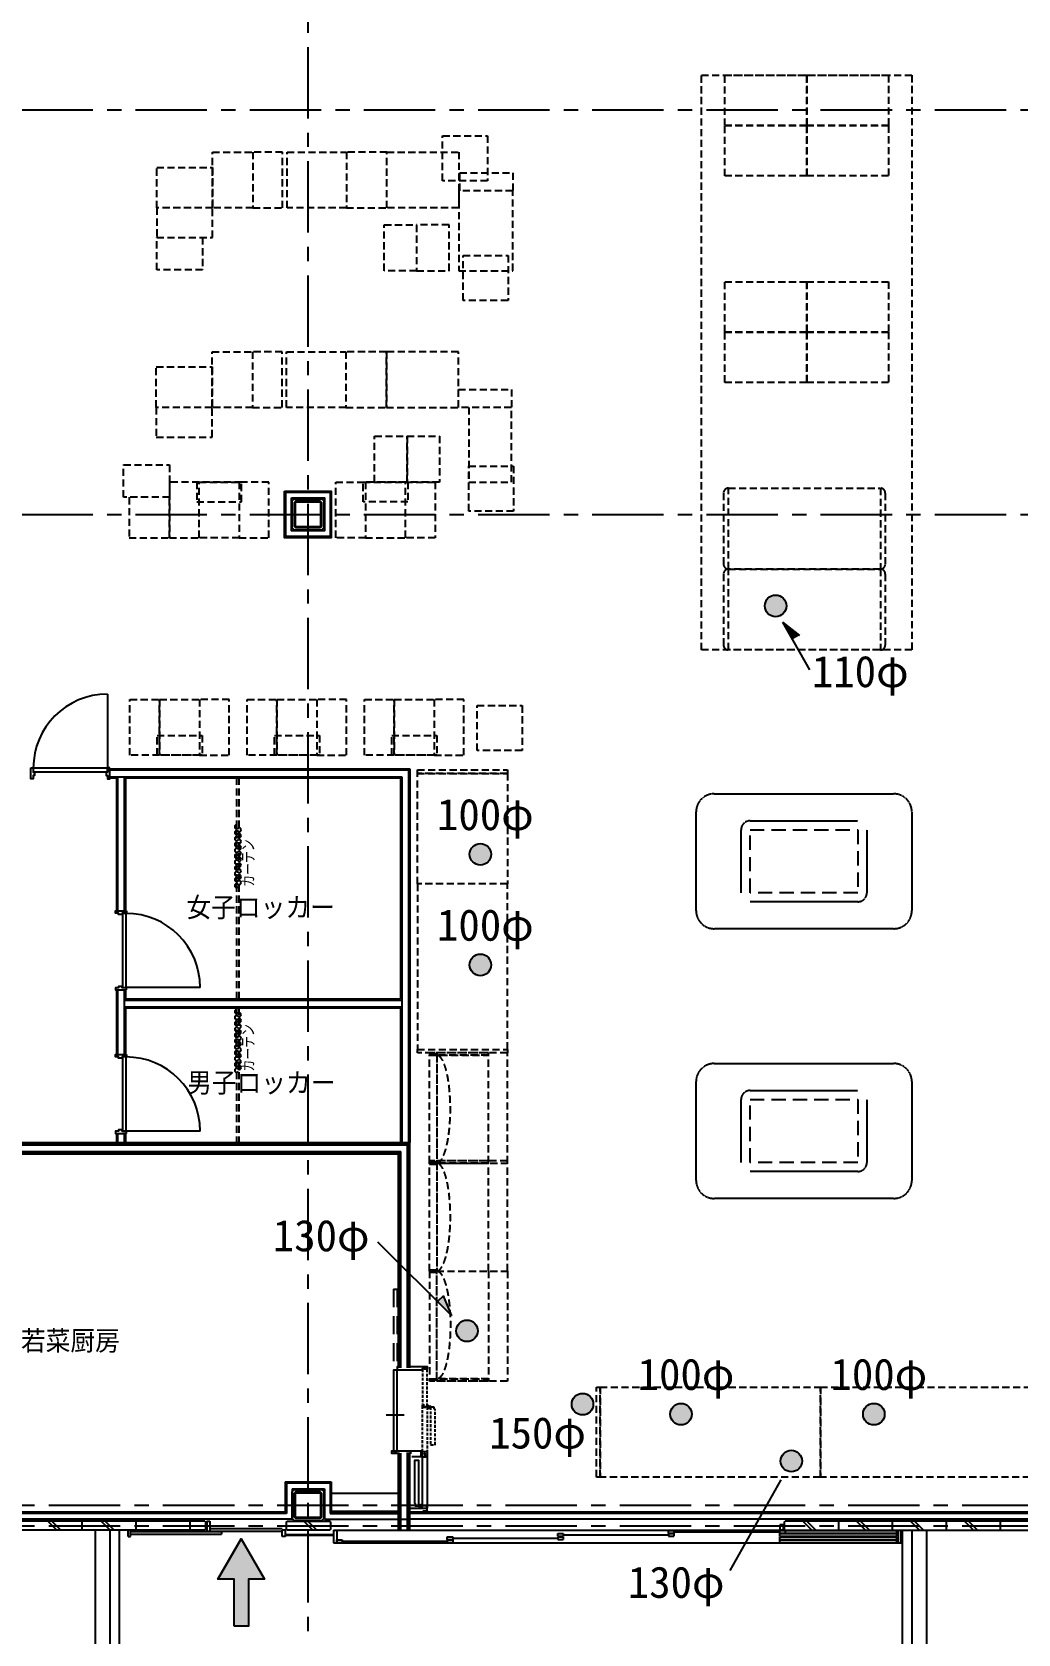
# Model space of a CAD drawing. Extents: x -119186 to 81257, y 1814 to 147180.
# Drawn here: x 42180 to 53148, y 23286 to 41106 of the extents above; entities that cross this region are included whole.
import ezdxf
from ezdxf.enums import TextEntityAlignment as Align

# ---------------------------------------------------------------- set-up
doc = ezdxf.new("R2010")
doc.units = 0
doc.header["$LTSCALE"] = 12.7
doc.header["$MEASUREMENT"] = 0
for name, pattern in [('CENTER', [2, 1.25, -0.25, 0.25, -0.25]), ('DASHED', [0.75, 0.5, -0.25]), ('HIDDEN', [4.724409, 3.149606, -1.574803]), ('HIDDEN2', [0.1875, 0.125, -0.0625])]:
    doc.linetypes.add(name, pattern=pattern)
doc.layers.get('0').update_dxf_attribs({"linetype": 'CONTINUOUS'})
for name, color, linetype in [('80_SHELL_TEXT', 7, 'CONTINUOUS'), ('A_建築（下図）', 8, 'CONTINUOUS'), ('A_建築（什器）', 8, 'CONTINUOUS'), ('A_建築（建具）', 2, 'CONTINUOUS'), ('A_建築（新設・仕上げ）', 2, 'CONTINUOUS'), ('A_建築（軽鉄下地）', 8, 'CONTINUOUS'), ('A_通り芯', 8, 'CENTER')]:
    doc.layers.add(name, color=color, linetype=linetype)
for name, color, linetype, true_color in [('A_冷媒用スリーブ', 1, 'CONTINUOUS', 0xff0000), ('A_排水用スリーブ', 5, 'CONTINUOUS', 0x0000ff), ('A_電気用スリーブ', 6, 'CONTINUOUS', 0xff00ff)]:
    doc.layers.add(name, color=color, linetype=linetype, true_color=true_color)
doc.styles.get("Standard").update_dxf_attribs({"font": 'txt', "bigfont": 'BIGFONT.SHX'})
doc.styles.add('ゴシック', font='MS Gothic.ttf', dxfattribs={"height": 4})

msp = doc.modelspace()

# ---------------------------------------------------------------- hatches: boundary and pattern name
at = {"layer": 'A_冷媒用スリーブ'}
h = msp.add_hatch(color=256, dxfattribs=at)
h.dxf.hatch_style = 1
h.paths.add_polyline_path([(46757.2, 27048.4), (46770.6, 27016.3), (46715, 26960.8), (46692.3, 26983.6)])
h.paths.add_polyline_path([(46770.6, 27016.3), (46850, 26825.5), (46715, 26960.8)])
h = msp.add_hatch(color=256, dxfattribs=at)
h.dxf.hatch_style = 1
h.paths.add_polyline_path([(47138.8, 26658, 1), (46898.8, 26658, 1)])
h = msp.add_hatch(color=256, dxfattribs=at)
h.dxf.hatch_style = 1
h.paths.add_polyline_path([(50746.3, 25209.7, 1), (50506.3, 25209.7, 1)])
at = {"layer": 'A_排水用スリーブ'}
h = msp.add_hatch(color=256, dxfattribs=at)
h.dxf.hatch_style = 1
h.paths.add_polyline_path([(47287.6, 31958.8, 1), (47047.6, 31958.8, 1)])
h = msp.add_hatch(color=256, dxfattribs=at)
h.dxf.hatch_style = 1
h.paths.add_polyline_path([(47287.6, 30728.8, 1), (47047.6, 30728.8, 1)])
h = msp.add_hatch(color=256, dxfattribs=at)
h.dxf.hatch_style = 1
h.paths.add_polyline_path([(48424.1, 25842.4, 1), (48184.1, 25842.4, 1)])
h = msp.add_hatch(color=256, dxfattribs=at)
h.dxf.hatch_style = 1
h.paths.add_polyline_path([(49519.6, 25731.3, 1), (49279.6, 25731.3, 1)])
h = msp.add_hatch(color=256, dxfattribs=at)
h.dxf.hatch_style = 1
h.paths.add_polyline_path([(51664.6, 25731.3, 1), (51424.6, 25731.3, 1)])
h = msp.add_hatch(color=256, dxfattribs=at)
h.dxf.hatch_style = 1
h.paths.add_polyline_path([(44508.1, 24346.2), (44248.4, 23896.4), (44429.5, 23896.4), (44429.5, 23371.8), (44586.8, 23371.8), (44586.8, 23896.4), (44767.8, 23896.4)])
at = {"layer": 'A_電気用スリーブ'}
h = msp.add_hatch(color=256, dxfattribs=at)
h.dxf.hatch_style = 1
h.paths.add_polyline_path([(50571.7, 34722.2, 1), (50331.7, 34722.2, 1)])
h = msp.add_hatch(color=256, dxfattribs=at)
h.dxf.hatch_style = 1
h.paths.add_polyline_path([(50718.8, 34393.5), (50691.4, 34414.9), (50623.1, 34376.1), (50639, 34348.1)])
h.paths.add_polyline_path([(50691.4, 34414.9), (50528.7, 34542.2), (50623.1, 34376.1)])

# ---------------------------------------------------------------- linework, layer by layer
at = {"color": 8}
msp.add_lwpolyline([(46509.1, 25321.1), (46521.1, 25321.1), (46509.1, 25309.1)], dxfattribs=at)
for centre in [(46594.1, 25813.4), (46549.1, 25291.1)]:
    msp.add_circle(centre, 5, dxfattribs=at)
msp.add_arc((46549.1, 25291.1), 35.4, 135, 315, dxfattribs=at)
at = {"layer": 'A_冷媒用スリーブ'}
for p, q in [((46850, 26825.5), (46026.7, 27643.5)), ((46757.2, 27048.4), (46692.3, 26983.6)), ((46850, 26825.5), (46757.2, 27048.4)), ((50509.8, 25002.2), (49940.9, 23990.8))]:
    msp.add_line(p, q, dxfattribs=at)
for centre in [(47018.8, 26658), (50626.3, 25209.7)]:
    msp.add_circle(centre, 120, dxfattribs=at)
at = {"layer": 'A_建築（下図）', "color": 8, "linetype": 'Continuous'}
for p, q in [((44101.6, 24539.9), (36435.1, 24539.9)), ((44101.6, 24439.9), (36457.6, 24439.9)), ((44101.6, 24439.9), (39384.8, 24439.9)), ((42355.2, 24539.9), (42455.2, 24439.9)), ((42399.6, 24539.9), (42499.6, 24439.9)), ((42734.8, 24539.9), (42734.8, 24439.9)), ((42886.6, 22476.9), (42886.6, 24439.9)), ((42951.2, 24539.9), (43051.2, 24439.9)), ((42995.6, 24539.9), (43095.6, 24439.9)), ((43154.6, 22744.9), (43154.6, 24439.9)), ((43249.6, 24369.9), (43249.6, 24439.9)), ((43274.6, 24369.9), (43274.6, 24439.9)), ((43274.6, 24425.9), (44289.6, 24425.9)), ((43334.8, 24539.9), (43334.8, 24439.9)), ((43934.8, 24539.9), (43934.8, 24439.9)), ((44101.6, 24539.9), (44109.6, 24531.9)), ((44109.6, 24447.9), (44101.6, 24439.9)), ((44109.6, 24531.9), (44109.6, 24447.9)), ((44124.6, 24539.9), (44159.6, 24539.9)), ((44124.6, 24539.9), (44124.6, 24430.9)), ((44124.6, 24430.9), (44159.6, 24430.9)), ((44159.6, 24539.9), (44159.6, 24430.9)), ((44159.6, 24460.9), (44964.6, 24460.9)), ((44159.6, 24430.9), (44964.6, 24430.9)), ((44289.6, 24425.9), (44289.6, 24395.9)), ((44964.6, 24369.9), (44964.6, 24439.9)), ((44999.6, 24439.9), (44964.6, 24439.9)), ((44999.6, 24369.9), (44999.6, 24439.9)), ((45009.6, 24531.9), (45017.6, 24539.9)), ((45009.6, 24447.9), (45009.6, 24531.9)), ((45017.6, 24439.9), (45009.6, 24447.9)), ((45017.6, 24539.9), (45491.6, 24539.9)), ((45491.6, 24439.9), (45017.6, 24439.9)), ((45202.5, 24539.9), (45302.5, 24439.9)), ((45246.9, 24539.9), (45346.9, 24439.9)), ((45499.6, 24531.9), (45491.6, 24539.9)), ((45499.6, 24447.9), (45491.6, 24439.9)), ((45499.6, 24531.9), (45499.6, 24447.9)), ((45534.6, 24439.9), (45534.6, 24299.9)), ((45534.6, 24439.9), (45569.6, 24439.9)), ((45569.6, 24439.9), (50499.6, 24439.9)), ((45569.6, 24439.9), (45569.6, 24299.9)), ((49259.6, 24407.4), (49259.6, 24437.4)), ((49259.6, 24437.4), (49319.6, 24437.4)), ((49319.6, 24437.4), (49319.6, 24407.4)), ((49319.6, 24422.4), (50499.6, 24422.4)), ((50499.6, 24499.9), (50499.6, 24439.9)), ((50534.6, 24499.9), (50499.6, 24499.9)), ((50534.6, 24439.9), (50499.6, 24439.9)), ((50499.6, 24407.4), (50499.6, 24437.4)), ((50499.6, 24437.4), (50559.6, 24437.4)), ((50534.6, 24499.9), (50534.6, 24439.9)), ((50549.6, 24531.9), (50557.6, 24539.9)), ((50549.6, 24447.9), (50549.6, 24531.9)), ((50549.6, 24447.9), (50557.6, 24439.9)), ((73449.6, 24539.9), (50557.6, 24539.9)), ((50557.6, 24439.9), (73449.6, 24439.9)), ((50559.6, 24437.4), (50559.6, 24407.4)), ((50754.4, 24539.9), (50854.4, 24439.9)), ((50798.7, 24539.9), (50898.7, 24439.9)), ((51149.6, 24539.9), (51149.6, 24439.9)), ((51352, 24539.9), (51452, 24439.9)), ((51396.3, 24539.9), (51496.3, 24439.9)), ((51749.6, 24539.9), (51749.6, 24439.9)), ((51814.6, 24439.9), (51814.6, 24299.9)), ((51844.6, 24439.9), (51844.6, 24299.9)), ((51864.6, 22744.9), (51864.6, 24439.9)), ((51952, 24539.9), (52052, 24439.9)), ((51996.3, 24539.9), (52096.3, 24439.9)), ((52132.6, 22476.9), (52132.6, 24439.9)), ((52349.6, 24539.9), (52349.6, 24439.9)), ((52552, 24539.9), (52652, 24439.9)), ((52596.3, 24539.9), (52696.3, 24439.9)), ((52949.6, 24539.9), (52949.6, 24439.9)), ((43249.6, 24369.9), (43274.6, 24369.9)), ((43274.6, 24395.9), (44289.6, 24395.9)), ((44999.6, 24369.9), (44964.6, 24369.9)), ((45534.6, 24387.9), (44999.6, 24387.9)), ((45534.6, 24379.9), (44999.6, 24379.9)), ((45534.6, 24299.9), (45569.6, 24299.9)), ((45569.6, 24302.4), (45569.6, 24332.4)), ((45569.6, 24332.4), (45629.6, 24332.4)), ((45569.6, 24302.4), (45629.6, 24302.4)), ((45569.6, 24299.9), (51864.6, 24299.9)), ((45629.6, 24332.4), (45629.6, 24302.4)), ((45629.6, 24317.4), (46799.6, 24317.4)), ((46799.6, 24337.4), (46799.6, 24367.4)), ((46799.6, 24367.4), (46859.6, 24367.4)), ((46799.6, 24337.4), (46859.6, 24337.4)), ((46799.6, 24332.4), (46799.6, 24302.4)), ((46799.6, 24332.4), (46859.6, 24332.4)), ((46799.6, 24302.4), (46859.6, 24302.4)), ((46859.6, 24367.4), (46859.6, 24337.4)), ((46859.6, 24352.4), (48029.6, 24352.4)), ((46859.6, 24332.4), (46859.6, 24302.4)), ((48029.6, 24372.4), (48029.6, 24402.4)), ((48029.6, 24402.4), (48089.6, 24402.4)), ((48029.6, 24372.4), (48089.6, 24372.4)), ((48029.6, 24367.4), (48029.6, 24337.4)), ((48029.6, 24367.4), (48089.6, 24367.4)), ((48029.6, 24337.4), (48089.6, 24337.4)), ((48089.6, 24402.4), (48089.6, 24372.4)), ((48089.6, 24387.4), (49259.6, 24387.4)), ((48089.6, 24367.4), (48089.6, 24337.4)), ((49259.6, 24407.4), (49319.6, 24407.4)), ((49259.6, 24402.4), (49259.6, 24372.4)), ((49259.6, 24402.4), (49319.6, 24402.4)), ((49259.6, 24372.4), (49319.6, 24372.4)), ((49319.6, 24402.4), (49319.6, 24372.4)), ((50499.6, 24407.4), (50559.6, 24407.4)), ((51814.6, 24299.9), (51844.6, 24299.9))]:
    msp.add_line(p, q, dxfattribs=at)
at = {"layer": 'A_建築（下図）', "color": 8}
for p, q in [((43049.6, 22639.9), (43049.6, 24439.9)), ((50559.6, 24437.4), (51799.6, 24437.4)), ((51799.6, 24407.4), (51799.6, 24437.4)), ((51969.6, 22639.9), (51969.6, 24439.9)), ((50499.6, 24372.4), (50499.6, 24402.4)), ((50499.6, 24402.4), (51799.6, 24402.4)), ((50499.6, 24372.4), (51799.6, 24372.4)), ((50499.6, 24337.4), (50499.6, 24367.4)), ((50499.6, 24367.4), (51799.6, 24367.4)), ((50499.6, 24337.4), (51799.6, 24337.4)), ((50499.6, 24302.4), (50499.6, 24332.4)), ((50499.6, 24332.4), (51799.6, 24332.4)), ((50499.6, 24302.4), (51799.6, 24302.4)), ((50559.6, 24407.4), (51799.6, 24407.4)), ((51799.6, 24372.4), (51799.6, 24402.4)), ((51799.6, 24337.4), (51799.6, 24367.4)), ((51799.6, 24302.4), (51799.6, 24332.4))]:
    msp.add_line(p, q, dxfattribs=at)
at = {"layer": 'A_建築（下図）', "color": 8, "flags": 128}
for points in [[(45099.6, 35914.9), (45399.6, 35914.9), (45424.6, 35889.9), (45424.6, 35589.9), (45399.6, 35564.9), (45099.6, 35564.9), (45074.6, 35589.9), (45074.6, 35889.9), (45099.6, 35914.9)], [(45099.6, 24894.9), (45399.6, 24894.9), (45424.6, 24869.9), (45424.6, 24569.9), (45399.6, 24544.9), (45099.6, 24544.9), (45074.6, 24569.9), (45074.6, 24869.9), (45099.6, 24894.9)]]:
    msp.add_lwpolyline(points, close=True, dxfattribs=at)
at = {"layer": 'A_建築（下図）', "color": 8, "linetype": 'Continuous', "flags": 128}
for points in [[(45382.6, 35589.9), (45116.6, 35589.9), (45099.6, 35606.9), (45099.6, 35872.9), (45116.6, 35889.9), (45382.6, 35889.9), (45399.6, 35872.9), (45399.6, 35606.9), (45382.6, 35589.9)], [(45382.6, 35601.9), (45116.6, 35601.9), (45111.6, 35606.9), (45111.6, 35872.9), (45116.6, 35877.9), (45382.6, 35877.9), (45387.6, 35872.9), (45387.6, 35606.9), (45382.6, 35601.9)], [(45382.6, 24569.9), (45116.6, 24569.9), (45099.6, 24586.9), (45099.6, 24852.9), (45116.6, 24869.9), (45382.6, 24869.9), (45399.6, 24852.9), (45399.6, 24586.9), (45382.6, 24569.9)], [(45382.6, 24581.9), (45116.6, 24581.9), (45111.6, 24586.9), (45111.6, 24852.9), (45116.6, 24857.9), (45382.6, 24857.9), (45387.6, 24852.9), (45387.6, 24586.9), (45382.6, 24581.9)]]:
    msp.add_lwpolyline(points, close=True, dxfattribs=at)
at = {"layer": 'A_建築（什器）', "color": 8, "linetype": 'HIDDEN2', "ltscale": 50}
for p, q in [((49872.2, 35976.8), (49872.2, 35186.8)), ((51672.2, 35976.8), (51672.2, 35186.8)), ((49872.2, 35076.8), (49872.2, 34286.8)), ((51672.2, 35076.8), (51672.2, 34286.8)), ((44454.6, 32809.9), (44454.6, 30349.9)), ((44479.6, 32809.9), (44479.6, 30349.9)), ((44454.6, 30249.9), (44454.6, 28752.4)), ((44479.6, 30249.9), (44479.6, 28752.4))]:
    msp.add_line(p, q, dxfattribs=at)
at = {"layer": 'A_建築（什器）', "color": 8, "linetype": 'HIDDEN2', "lineweight": 25, "transparency": 33554687}
for p, q in [((49767.2, 32631.5), (51767.2, 32631.5)), ((49567.2, 31331.5), (49567.2, 32431.5)), ((51967.2, 32431.5), (51967.2, 31331.5)), ((50167.2, 32331.5), (51367.2, 32331.5)), ((50067.2, 31531.5), (50067.2, 32231.5)), ((51467.2, 32231.5), (51467.2, 31531.5)), ((51367.2, 31431.5), (50167.2, 31431.5)), ((51767.2, 31131.5), (49767.2, 31131.5)), ((49767.2, 29631.3), (51767.2, 29631.3)), ((49567.2, 28331.3), (49567.2, 29431.3)), ((51967.2, 29431.3), (51967.2, 28331.3)), ((50067.2, 28531.3), (50067.2, 29231.3)), ((50167.2, 29331.3), (51367.2, 29331.3)), ((51467.2, 29231.3), (51467.2, 28531.3)), ((51367.2, 28431.3), (50167.2, 28431.3)), ((51767.2, 28131.3), (49767.2, 28131.3))]:
    msp.add_line(p, q, dxfattribs=at)
at = {"layer": 'A_建築（什器）', "color": 8}
for p, q in [((44464.9, 32244.9), (44476.7, 32250.4)), ((44476.7, 32212.3), (44464.9, 32217.7)), ((44476.7, 32212.3), (44464.9, 32217.7)), ((44464.9, 32179.6), (44476.7, 32185)), ((44464.9, 32179.6), (44476.7, 32185)), ((44476.7, 32147), (44464.9, 32152.4)), ((44464.9, 32114.3), (44476.7, 32119.7)), ((44476.7, 32081.7), (44464.9, 32087.1)), ((44476.7, 32081.7), (44464.9, 32087.1)), ((44464.9, 32049), (44476.7, 32054.4)), ((44464.9, 32049), (44476.7, 32054.4)), ((44476.7, 32016.3), (44464.9, 32021.8)), ((44464.9, 31983.7), (44476.7, 31989.1)), ((44476.7, 31951), (44464.9, 31956.5)), ((44464.9, 31918.4), (44476.7, 31923.8)), ((44476.7, 31885.7), (44464.9, 31891.1)), ((44464.9, 31853.1), (44476.7, 31858.5)), ((44476.7, 31820.4), (44464.9, 31825.8)), ((44464.9, 31787.8), (44476.7, 31793.2)), ((44476.7, 31755.1), (44464.9, 31760.5)), ((44464.9, 31722.4), (44476.7, 31727.9)), ((44476.7, 31689.8), (44464.9, 31695.2)), ((44476.7, 31689.8), (44464.9, 31695.2)), ((44464.9, 31657.1), (44476.7, 31662.6)), ((44476.7, 31624.5), (44464.9, 31629.9)), ((44464.9, 31591.8), (44476.7, 31597.2)), ((44464.9, 30189.2), (44476.7, 30194.6)), ((44476.7, 30156.5), (44464.9, 30162)), ((44476.7, 30156.5), (44464.9, 30162)), ((44464.9, 30123.9), (44476.7, 30129.3)), ((44464.9, 30123.9), (44476.7, 30129.3)), ((44476.7, 30091.2), (44464.9, 30096.6)), ((44464.9, 30058.6), (44476.7, 30064)), ((44476.7, 30025.9), (44464.9, 30031.3)), ((44476.7, 30025.9), (44464.9, 30031.3)), ((44464.9, 29993.3), (44476.7, 29998.7)), ((44464.9, 29993.3), (44476.7, 29998.7)), ((44476.7, 29960.6), (44464.9, 29966)), ((44464.9, 29927.9), (44476.7, 29933.4)), ((44476.7, 29895.3), (44464.9, 29900.7)), ((44464.9, 29862.6), (44476.7, 29868)), ((44476.7, 29830), (44464.9, 29835.4)), ((44464.9, 29797.3), (44476.7, 29802.7)), ((44476.7, 29764.7), (44464.9, 29770.1)), ((44464.9, 29732), (44476.7, 29737.4)), ((44476.7, 29699.4), (44464.9, 29704.8)), ((44464.9, 29666.7), (44476.7, 29672.1)), ((44476.7, 29634), (44464.9, 29639.5)), ((44476.7, 29634), (44464.9, 29639.5)), ((44464.9, 29601.4), (44476.7, 29606.8)), ((44476.7, 29568.7), (44464.9, 29574.1)), ((44464.9, 29536.1), (44476.7, 29541.5))]:
    msp.add_line(p, q, dxfattribs=at)
at = {"layer": 'A_建築（什器）', "color": 8, "linetype": 'HIDDEN2', "lineweight": 25, "ltscale": 100, "transparency": 33554687}
for p, q in [((50167.2, 32231.5), (51367.2, 32231.5)), ((50167.2, 31531.5), (50167.2, 32231.5)), ((51367.2, 32231.5), (51367.2, 31531.5)), ((51367.2, 31531.5), (50167.2, 31531.5)), ((50167.2, 29231.3), (51367.2, 29231.3)), ((50167.2, 28531.3), (50167.2, 29231.3)), ((51367.2, 29231.3), (51367.2, 28531.3)), ((51367.2, 28531.3), (50167.2, 28531.3))]:
    msp.add_line(p, q, dxfattribs=at)
at = {"layer": 'A_建築（什器）', "color": 8, "lineweight": 25}
msp.add_line((45509.6, 24852.4), (46257.1, 24852.4), dxfattribs=at)
at = {"layer": 'A_建築（什器）', "color": 8, "linetype": 'HIDDEN2', "ltscale": 50}
for points in [[(49627.2, 40624.6), (51967.2, 40624.6), (51967.2, 34231.8), (49627.2, 34231.8)], [(49885.2, 40624.6), (50797.2, 40624.6), (50797.2, 40064.6), (49885.2, 40064.6)], [(50797.2, 40624.6), (51709.2, 40624.6), (51709.2, 40064.6), (50797.2, 40064.6)], [(46747.4, 39951.5), (47247.4, 39951.5), (47247.4, 39451.5), (46747.4, 39451.5)], [(49885.2, 40064.6), (50797.2, 40064.6), (50797.2, 39504.6), (49885.2, 39504.6)], [(50797.2, 40064.6), (51709.2, 40064.6), (51709.2, 39504.6), (50797.2, 39504.6)], [(44187.6, 39769.9), (44637.6, 39769.9), (44637.6, 39149.9), (44187.6, 39149.9)], [(44637.6, 39149.9), (44967.6, 39149.9), (44967.6, 39769.9), (44637.6, 39769.9)], [(45017.6, 39769.9), (45677.6, 39769.9), (45677.6, 39149.9), (45017.6, 39149.9)], [(45677.6, 39149.9), (46127.6, 39149.9), (46127.6, 39769.9), (45677.6, 39769.9)], [(46127.6, 39769.9), (46927.6, 39769.9), (46927.6, 39149.9), (46127.6, 39149.9)], [(43567.6, 39599.9), (44187.6, 39599.9), (44187.6, 39149.9), (43567.6, 39149.9)], [(46937.6, 39539.9), (47527.6, 39539.9), (47527.6, 39339.9), (46937.6, 39339.9)], [(47527.6, 39339.9), (46927.6, 39339.9), (46927.6, 38449.9), (47527.6, 38449.9)], [(44187.6, 39149.9), (43567.6, 39149.9), (43567.6, 38819.9), (44187.6, 38819.9)], [(46098.8, 38959.9), (46458.8, 38959.9), (46458.8, 38449.9), (46098.8, 38449.9)], [(46458.8, 38449.9), (46818.8, 38449.9), (46818.8, 38959.9), (46458.8, 38959.9)], [(43567.6, 38819.9), (44077.6, 38819.9), (44077.6, 38459.9), (43567.6, 38459.9)], [(46975.1, 38619.9), (47475.1, 38619.9), (47475.1, 38119.9), (46975.1, 38119.9)], [(49885.2, 38328.2), (50797.2, 38328.2), (50797.2, 37768.2), (49885.2, 37768.2)], [(50797.2, 38328.2), (51709.2, 38328.2), (51709.2, 37768.2), (50797.2, 37768.2)], [(49885.2, 37768.2), (50797.2, 37768.2), (50797.2, 37208.2), (49885.2, 37208.2)], [(50797.2, 37768.2), (51709.2, 37768.2), (51709.2, 37208.2), (50797.2, 37208.2)], [(44182.6, 37549.9), (44632.6, 37549.9), (44632.6, 36929.9), (44182.6, 36929.9)], [(44632.6, 36929.9), (44962.6, 36929.9), (44962.6, 37549.9), (44632.6, 37549.9)], [(45012.6, 37549.9), (45672.6, 37549.9), (45672.6, 36929.9), (45012.6, 36929.9)], [(46122.6, 37549.9), (45672.6, 37549.9), (45672.6, 36929.9), (46122.6, 36929.9)], [(46122.6, 36929.9), (46922.6, 36929.9), (46922.6, 37549.9), (46122.6, 37549.9)], [(43562.6, 37379.9), (44182.6, 37379.9), (44182.6, 36929.9), (43562.6, 36929.9)], [(46922.6, 37129.9), (47512.6, 37129.9), (47512.6, 36929.9), (46922.6, 36929.9)], [(44182.6, 36929.9), (43562.6, 36929.9), (43562.6, 36599.9), (44182.6, 36599.9)], [(47037.6, 36096.9), (47512.6, 36096.9), (47512.6, 36929.9), (47037.6, 36929.9)], [(45991.5, 36609.9), (46351.5, 36609.9), (46351.5, 36099.9), (45991.5, 36099.9)], [(46351.5, 36609.9), (46711.5, 36609.9), (46711.5, 36099.9), (46351.5, 36099.9)], [(43199.6, 36289.9), (43709.6, 36289.9), (43709.6, 35929.9), (43199.6, 35929.9)], [(47037.6, 36276.9), (47537.6, 36276.9), (47537.6, 35776.9), (47037.6, 35776.9)], [(43709.6, 35479.9), (44039.6, 35479.9), (44039.6, 36099.9), (43709.6, 36099.9)], [(44512.1, 36099.9), (44012.1, 36099.9), (44012.1, 35879.9), (44512.1, 35879.9)], [(44039.6, 36099.9), (44484.6, 36099.9), (44484.6, 35479.9), (44039.6, 35479.9)], [(44484.6, 35479.9), (44814.6, 35479.9), (44814.6, 36099.9), (44484.6, 36099.9)], [(45559.6, 36099.9), (45889.6, 36099.9), (45889.6, 35479.9), (45559.6, 35479.9)], [(46362.1, 35879.9), (45862.1, 35879.9), (45862.1, 36099.9), (46362.1, 36099.9)], [(45889.6, 35479.9), (46334.6, 35479.9), (46334.6, 36099.9), (45889.6, 36099.9)], [(46334.6, 36099.9), (46664.6, 36099.9), (46664.6, 35479.9), (46334.6, 35479.9)], [(49927.2, 36031.8), (51617.2, 36031.8), (51617.2, 35131.8), (49927.2, 35131.8)], [(43709.6, 35929.9), (43259.6, 35929.9), (43259.6, 35479.9), (43709.6, 35479.9)], [(49927.2, 35131.8), (51617.2, 35131.8), (51617.2, 34231.8), (49927.2, 34231.8)], [(43269.6, 33061.8), (43269.6, 33681.8), (43599.6, 33681.8), (43599.6, 33061.8)], [(43599.6, 33061.8), (43599.6, 33681.8), (44044.6, 33681.8), (44044.6, 33061.8)], [(44374.6, 33061.8), (44374.6, 33681.8), (44044.6, 33681.8), (44044.6, 33061.8)], [(44574.6, 33061.8), (44574.6, 33681.8), (44904.6, 33681.8), (44904.6, 33061.8)], [(44904.6, 33061.8), (44904.6, 33681.8), (45349.6, 33681.8), (45349.6, 33061.8)], [(45679.6, 33061.8), (45679.6, 33681.8), (45349.6, 33681.8), (45349.6, 33061.8)], [(45879.6, 33061.8), (45879.6, 33681.8), (46209.6, 33681.8), (46209.6, 33061.8)], [(46209.6, 33061.8), (46209.6, 33681.8), (46654.6, 33681.8), (46654.6, 33061.8)], [(46984.6, 33061.8), (46984.6, 33681.8), (46654.6, 33681.8), (46654.6, 33061.8)], [(47131.9, 33612.8), (47631.9, 33612.8), (47631.9, 33112.8), (47131.9, 33112.8)], [(43572.1, 33061.8), (43572.1, 33281.8), (44072.1, 33281.8), (44072.1, 33061.8)], [(44877.1, 33061.8), (44877.1, 33281.8), (45377.1, 33281.8), (45377.1, 33061.8)], [(46182.1, 33061.8), (46182.1, 33281.8), (46682.1, 33281.8), (46682.1, 33061.8)], [(46467.6, 32898.8), (47467.6, 32898.8), (47467.6, 32858.8), (46467.6, 32858.8)], [(46467.6, 32858.8), (47467.6, 32858.8), (47467.6, 31628.8), (46467.6, 31628.8)], [(47467.6, 31628.8), (46467.6, 31628.8), (46467.6, 29788.8), (47467.6, 29788.8)], [(46467.6, 29788.8), (47467.6, 29788.8), (47467.6, 29748.8), (46467.6, 29748.8)], [(47256.6, 29723.8), (47256.6, 29748.8), (46602.6, 29748.8), (46602.6, 29723.8)], [(46682.6, 29723.8), (46682.6, 29736.8), (46602.6, 29736.8), (46602.6, 29723.8)], [(46602.6, 28523.8), (46602.6, 29723.8), (46682.6, 29723.8), (46682.6, 28523.8)], [(47467.6, 28523.8), (47467.6, 29748.8), (46682.6, 29748.8), (46682.6, 28523.8)], [(47256.6, 28523.8), (47256.6, 29723.8), (46682.6, 29723.8), (46682.6, 28523.8)], [(47256.6, 28523.8), (47256.6, 28548.8), (46602.6, 28548.8), (46602.6, 28523.8)], [(46682.6, 28523.8), (46682.6, 28536.8), (46602.6, 28536.8), (46602.6, 28523.8)], [(46682.6, 28510.8), (46682.6, 28523.8), (46602.6, 28523.8), (46602.6, 28510.8)], [(46602.6, 27323.8), (46602.6, 28523.8), (46682.6, 28523.8), (46682.6, 27323.8)], [(47467.6, 27323.8), (47467.6, 28548.8), (46682.6, 28548.8), (46682.6, 27323.8)], [(47256.6, 27323.8), (47256.6, 28523.8), (46682.6, 28523.8), (46682.6, 27323.8)], [(46682.6, 27336.8), (46682.6, 27323.8), (46602.6, 27323.8), (46602.6, 27336.8)], [(46682.6, 27310.8), (46682.6, 27323.8), (46602.6, 27323.8), (46602.6, 27310.8)], [(46602.6, 27323.8), (46602.6, 26123.8), (46682.6, 26123.8), (46682.6, 27323.8)], [(47256.6, 27323.8), (47256.6, 26123.8), (46682.6, 26123.8), (46682.6, 27323.8)], [(47467.6, 27323.8), (47467.6, 26098.8), (46682.6, 26098.8), (46682.6, 27323.8)], [(47256.6, 26123.8), (47256.6, 26098.8), (46602.6, 26098.8), (46602.6, 26123.8)], [(46682.6, 26123.8), (46682.6, 26110.8), (46602.6, 26110.8), (46602.6, 26123.8)], [(48459.6, 26031.3), (48499.6, 26031.3), (48499.6, 25031.3), (48459.6, 25031.3)], [(48499.6, 26031.3), (50949.6, 26031.3), (50949.6, 25031.3), (48499.6, 25031.3)], [(50949.6, 26031.3), (53399.6, 26031.3), (53399.6, 25031.3), (50949.6, 25031.3)]]:
    msp.add_lwpolyline(points, close=True, dxfattribs=at)
for centre, start, end in [((49927.2, 35976.8), 90, 180), ((51617.2, 35976.8), 0, 90), ((49927.2, 35186.8), 180, 270), ((49927.2, 35076.8), 90, 180), ((51617.2, 35186.8), 270, 0), ((51617.2, 35076.8), 0, 90), ((49927.2, 34286.8), 180, 270), ((51617.2, 34286.8), 270, 0)]:
    msp.add_arc(centre, 55, start, end, dxfattribs=at)
at = {"layer": 'A_建築（什器）', "color": 8, "linetype": 'HIDDEN2', "lineweight": 25, "transparency": 33554687}
for centre, radius, start, end in [((49767.2, 32431.5), 200, 90, 180), ((51767.2, 32431.5), 200, 0, 90), ((50167.2, 32231.5), 100, 90, 180), ((51367.2, 31531.5), 100, 270, 0), ((49767.2, 31331.5), 200, 180, 270), ((51767.2, 31331.5), 200, 270, 0), ((49767.2, 29431.3), 200, 90, 180), ((51767.2, 29431.3), 200, 0, 90), ((50167.2, 29231.3), 100, 90, 180), ((51367.2, 28531.3), 100, 270, 0), ((49767.2, 28331.3), 200, 180, 270), ((51767.2, 28331.3), 200, 270, 0)]:
    msp.add_arc(centre, radius, start, end, dxfattribs=at)
at = {"layer": 'A_建築（什器）', "color": 8}
for centre, start, end in [((44456.1, 32264), 65.34521, 179.9952), ((44456.1, 32264), 65.34521, 179.9952), ((44456.1, 32264), 179.99583, 294.63877), ((44456.1, 32264), 179.99583, 294.63877), ((44456.1, 32264), 179.99583, 294.63877), ((44456.1, 32198.7), 65.34521, 179.9952), ((44456.1, 32198.7), 65.34521, 179.9952), ((44456.1, 32198.7), 179.99583, 294.63877), ((44456.1, 32198.7), 179.99583, 294.63877), ((44456.1, 32198.7), 179.99583, 294.63877), ((44456.1, 32133.4), 65.34521, 179.9952), ((44456.1, 32133.4), 179.99583, 294.63877), ((44456.1, 32068), 65.34521, 179.9952), ((44456.1, 32068), 65.34521, 179.9952), ((44485.4, 32231.3), 359.99583, 114.63877), ((44485.4, 32231.3), 245.32968, 359.98772), ((44485.4, 32166), 359.99583, 114.63877), ((44485.4, 32166), 245.34503, 0.00416), ((44485.4, 32100.7), 359.99583, 114.63877), ((44485.4, 32100.7), 245.32968, 359.98772), ((44456.1, 32068), 179.99583, 294.63877), ((44456.1, 32068), 179.99583, 294.63877), ((44456.1, 32068), 179.99583, 294.63877), ((44456.1, 32002.7), 65.34521, 179.9952), ((44456.1, 32002.7), 179.99583, 294.63877), ((44456.1, 31937.4), 65.34521, 179.9952), ((44456.1, 31937.4), 179.99583, 294.63877), ((44456.1, 31937.4), 179.99583, 294.63877), ((44485.4, 32035.4), 359.99583, 114.63877), ((44485.4, 32035.4), 359.99583, 114.63877), ((44485.4, 32035.4), 245.34503, 0.00416), ((44485.4, 31970.1), 359.99583, 114.63877), ((44485.4, 31970.1), 245.32968, 359.98772), ((44485.4, 31904.8), 359.99583, 114.63877), ((44485.4, 31904.8), 245.32968, 359.98772), ((44456.1, 31872.1), 65.34521, 179.9952), ((44456.1, 31872.1), 179.99583, 294.63877), ((44456.1, 31872.1), 179.99583, 294.63877), ((44456.1, 31806.8), 65.34521, 179.9952), ((44456.1, 31806.8), 179.99583, 294.63877), ((44456.1, 31806.8), 179.99583, 294.63877), ((44456.1, 31741.5), 65.34521, 179.9952), ((44456.1, 31741.5), 179.99583, 294.63877), ((44456.1, 31741.5), 179.99583, 294.63877), ((44485.4, 31839.4), 359.99583, 114.63877), ((44485.4, 31839.5), 245.32968, 359.98772), ((44485.4, 31774.1), 359.99583, 114.63877), ((44485.4, 31774.1), 245.32968, 359.98772), ((44485.4, 31708.8), 359.99583, 114.63877), ((44456.1, 31676.2), 65.34521, 179.9952), ((44456.1, 31676.2), 65.34521, 179.9952), ((44456.1, 31676.2), 179.99583, 294.63877), ((44456.1, 31676.2), 179.99583, 294.63877), ((44456.1, 31676.2), 179.99583, 294.63877), ((44456.1, 31610.9), 65.34521, 179.9952), ((44456.1, 31610.9), 179.99583, 294.63877), ((44456.1, 31610.9), 179.99583, 294.63877), ((44485.4, 31708.8), 245.32968, 359.98772), ((44485.4, 31708.8), 245.32968, 359.98772), ((44485.4, 31643.5), 359.99583, 114.63877), ((44485.4, 31643.5), 245.32968, 359.98772), ((44456.1, 30208.2), 65.34521, 179.9952), ((44456.1, 30208.2), 65.34521, 179.9952), ((44456.1, 30208.2), 179.99583, 294.63877), ((44456.1, 30208.2), 179.99583, 294.63877), ((44456.1, 30208.2), 179.99583, 294.63877), ((44456.1, 30142.9), 65.34521, 179.9952), ((44456.1, 30142.9), 65.34521, 179.9952), ((44456.1, 30142.9), 179.99583, 294.63877), ((44456.1, 30142.9), 179.99583, 294.63877), ((44456.1, 30142.9), 179.99583, 294.63877), ((44485.4, 30175.6), 359.99583, 114.63877), ((44485.4, 30175.6), 245.32968, 359.98772), ((44485.4, 30110.3), 359.99583, 114.63877), ((44456.1, 30077.6), 65.34521, 179.9952), ((44456.1, 30077.6), 179.99583, 294.63877), ((44456.1, 30012.3), 65.34521, 179.9952), ((44456.1, 30012.3), 65.34521, 179.9952), ((44456.1, 30012.3), 179.99583, 294.63877), ((44456.1, 30012.3), 179.99583, 294.63877), ((44456.1, 30012.3), 179.99583, 294.63877), ((44456.1, 29947), 65.34521, 179.9952), ((44456.1, 29947), 179.99583, 294.63877), ((44485.4, 30110.3), 245.34503, 0.00416), ((44485.4, 30044.9), 359.99583, 114.63877), ((44485.4, 30044.9), 245.32968, 359.98772), ((44485.4, 29979.6), 359.99583, 114.63877), ((44485.4, 29979.6), 359.99583, 114.63877), ((44485.4, 29979.6), 245.34503, 0.00416), ((44456.1, 29881.7), 65.34521, 179.9952), ((44456.1, 29881.7), 179.99583, 294.63877), ((44456.1, 29881.7), 179.99583, 294.63877), ((44456.1, 29816.4), 65.34521, 179.9952), ((44456.1, 29816.4), 179.99583, 294.63877), ((44456.1, 29816.4), 179.99583, 294.63877), ((44456.1, 29751), 65.34521, 179.9952), ((44485.4, 29914.3), 359.99583, 114.63877), ((44485.4, 29914.3), 245.32968, 359.98772), ((44485.4, 29849), 359.99583, 114.63877), ((44485.4, 29849), 245.32968, 359.98772), ((44485.4, 29783.7), 359.99583, 114.63877), ((44485.4, 29783.7), 245.32968, 359.98772), ((44456.1, 29751), 179.99583, 294.63877), ((44456.1, 29751), 179.99583, 294.63877), ((44456.1, 29685.7), 65.34521, 179.9952), ((44456.1, 29685.7), 179.99583, 294.63877), ((44456.1, 29685.7), 179.99583, 294.63877), ((44456.1, 29620.4), 65.34521, 179.9952), ((44456.1, 29620.4), 65.34521, 179.9952), ((44456.1, 29620.4), 179.99583, 294.63877), ((44456.1, 29620.4), 179.99583, 294.63877), ((44456.1, 29620.4), 179.99583, 294.63877), ((44485.4, 29718.4), 359.99583, 114.63877), ((44485.4, 29718.4), 245.32968, 359.98772), ((44485.4, 29653.1), 359.99583, 114.63877), ((44485.4, 29653.1), 245.32968, 359.98772), ((44485.4, 29653.1), 245.32968, 359.98772), ((44485.4, 29587.8), 359.99583, 114.63877), ((44485.4, 29587.8), 245.32968, 359.98772), ((44456.1, 29555.1), 65.34521, 179.9952), ((44456.1, 29555.1), 179.99583, 294.63877), ((44456.1, 29555.1), 179.99583, 294.63877)]:
    msp.add_arc(centre, 20.9, start, end, dxfattribs=at)
at = {"layer": 'A_建築（什器）', "color": 8, "linetype": 'HIDDEN2', "ltscale": 50}
for centre in [(46681.5, 29123.7), (46681.5, 27923.7)]:
    msp.add_ellipse(centre, major_axis=(1.1, 600), ratio=0.254, start_param=3.1562796, end_param=6.2831853, dxfattribs=at)
at = {"layer": 'A_建築（什器）', "color": 8, "linetype": 'HIDDEN2', "ltscale": 50, "extrusion": (0, 0, -1)}
msp.add_ellipse((46681.5, 26723.8), major_axis=(1.1, -600), ratio=0.254, start_param=3.1562796, end_param=6.2831853, dxfattribs=at)
at = {"layer": 'A_建築（建具）', "color": 8}
for p, q in [((43018.4, 33740.9), (43018.4, 32916.9)), ((44050.6, 30477.9), (43226.6, 30477.9)), ((44050.6, 28880.4), (43226.6, 28880.4)), ((46200.6, 27121.1), (46240.6, 27121.1)), ((46320.6, 25721.9), (46120.6, 25721.9))]:
    msp.add_line(p, q, dxfattribs=at)
at = {"layer": 'A_建築（建具）', "color": 8, "linetype": 'HIDDEN', "ltscale": 5}
for p, q in [((46200.6, 27121.1), (46200.6, 26296.1)), ((46240.6, 27121.1), (46240.6, 26296.1))]:
    msp.add_line(p, q, dxfattribs=at)
at = {"layer": 'A_建築（建具）', "color": 8}
for points in [[(42166.4, 32919.9), (42191.4, 32919.9), (42191.4, 32873.9), (42206.4, 32873.9), (42206.4, 32833.9), (42191.4, 32833.9), (42191.4, 32799.9), (42166.4, 32799.9), (42166.4, 32919.9)], [(43046.4, 32919.9), (43021.4, 32919.9), (43021.4, 32873.9), (43006.4, 32873.9), (43006.4, 32833.9), (43021.4, 32833.9), (43021.4, 32799.9), (43046.4, 32799.9), (43046.4, 32919.9)], [(43229.6, 31329.9), (43229.6, 31304.9), (43183.6, 31304.9), (43183.6, 31289.9), (43143.6, 31289.9), (43143.6, 31304.9), (43109.6, 31304.9), (43109.6, 31329.9), (43229.6, 31329.9)], [(43229.6, 30449.9), (43229.6, 30474.9), (43183.6, 30474.9), (43183.6, 30489.9), (43143.6, 30489.9), (43143.6, 30474.9), (43109.6, 30474.9), (43109.6, 30449.9), (43229.6, 30449.9)], [(43229.6, 29732.4), (43229.6, 29707.4), (43183.6, 29707.4), (43183.6, 29692.4), (43143.6, 29692.4), (43143.6, 29707.4), (43109.6, 29707.4), (43109.6, 29732.4), (43229.6, 29732.4)], [(43229.6, 28852.4), (43229.6, 28877.4), (43183.6, 28877.4), (43183.6, 28892.4), (43143.6, 28892.4), (43143.6, 28877.4), (43109.6, 28877.4), (43109.6, 28852.4), (43229.6, 28852.4)], [(46344.7, 25296.1), (46392.1, 25296.1), (46392.1, 25321.1), (46180, 25321.1), (46180, 25296.1), (46269.6, 25296.1)]]:
    msp.add_lwpolyline(points, dxfattribs=at)
for points in [[(43018.4, 32916.9), (42194.4, 32916.9), (42194.4, 32876.9), (43018.4, 32876.9)], [(43226.6, 30477.9), (43226.6, 31301.9), (43186.6, 31301.9), (43186.6, 30477.9)], [(43226.6, 28880.4), (43226.6, 29704.4), (43186.6, 29704.4), (43186.6, 28880.4)], [(46240.6, 26221.1), (46200.6, 26221.1), (46200.6, 25321.1), (46240.6, 25321.1)]]:
    msp.add_lwpolyline(points, close=True, dxfattribs=at)
at = {"layer": 'A_建築（建具）', "color": 8, "ltscale": 5}
for points in [[(46382.1, 26261.1), (46577.1, 26261.1), (46577.1, 26236.1), (46521.1, 26236.1), (46521.1, 26221.1), (46247.1, 26221.1), (46247.1, 26261.1), (46272.1, 26261.1)], [(46404.1, 25261.1), (46509.1, 25261.1), (46509.1, 25321.1), (46392.1, 25321.1), (46392.1, 25291.1)], [(46527.1, 24656.5), (46577.1, 24656.5), (46577.1, 24681.5), (46382.1, 24681.5)]]:
    msp.add_lwpolyline(points, dxfattribs=at)
at = {"layer": 'A_建築（建具）', "color": 8, "linetype": 'DASHED', "ltscale": 5}
for points in [[(46524.1, 25841.4), (46533.1, 25841.4), (46533.1, 25816.4), (46574.1, 25816.4), (46574.1, 26231.1), (46524.1, 26231.1)], [(46664.1, 25785.4), (46655.1, 25785.4), (46655.1, 25810.4), (46614.1, 25810.4), (46614.1, 25390.4), (46664.1, 25390.4)]]:
    msp.add_lwpolyline(points, close=True, dxfattribs=at)
msp.add_lwpolyline([(46524.1, 25810.4), (46524.1, 25833.8, -0.4142136), (46525.7, 25835.4), (46525.7, 25835.4, -0.4142136), (46527.3, 25833.8), (46527.3, 25810.4), (46574.1, 25810.4), (46574.1, 25266.1), (46524.1, 25266.1)], format="xyb", close=True, dxfattribs=at)
at = {"layer": 'A_建築（建具）', "color": 8, "ltscale": 5}
msp.add_lwpolyline([(46574.1, 24711.5), (46574.1, 24688.1, -0.4142136), (46572.5, 24686.5), (46572.5, 24686.5, -0.4142136), (46570.9, 24688.1), (46570.9, 24711.5), (46524.1, 24711.5), (46524.1, 25316.1), (46574.1, 25316.1)], format="xyb", close=True, dxfattribs=at)
msp.add_lwpolyline([(46434.1, 24736.5), (46443.1, 24736.5), (46443.1, 24711.5), (46484.1, 24711.5), (46484.1, 25216.1), (46434.1, 25216.1)], close=True, dxfattribs=at)
at = {"layer": 'A_建築（建具）', "color": 8, "linetype": 'DASHED', "ltscale": 5}
msp.add_circle((46594.1, 25813.4), 17.5, dxfattribs=at)
at = {"layer": 'A_建築（建具）', "color": 8, "ltscale": 5}
for radius in [17.5, 5]:
    msp.add_circle((46504.1, 24708.5), radius, dxfattribs=at)
at = {"layer": 'A_建築（建具）', "color": 8}
for centre, start, end in [((43018.4, 32916.9), 90, 180), ((43226.6, 30477.9), 0, 90), ((43226.6, 28880.4), 0, 90)]:
    msp.add_arc(centre, 824, start, end, dxfattribs=at)
at = {"layer": 'A_建築（新設・仕上げ）', "color": 8}
for p, q in [((43046.4, 32909.9), (46382.1, 32909.9)), ((43046.4, 32809.9), (43118.4, 32809.9)), ((43118.4, 32809.9), (43118.4, 31329.9)), ((43220.9, 32809.9), (46279.6, 32809.9)), ((43220.9, 32809.9), (43220.9, 31329.9)), ((46279.6, 32809.9), (46279.6, 30349.9)), ((46382.1, 32909.9), (46382.1, 28752.4)), ((43118.4, 30449.9), (43118.4, 29732.4)), ((43220.9, 30449.9), (43220.9, 30349.9)), ((43220.9, 30349.9), (46279.6, 30349.9)), ((43220.9, 30249.9), (46279.6, 30249.9)), ((43220.9, 30249.9), (43220.9, 29732.4)), ((46279.6, 30249.9), (46279.6, 28752.4)), ((38402.1, 28752.4), (46382.1, 28752.4)), ((38414.6, 28739.9), (46369.6, 28739.9)), ((43118.4, 28852.4), (43118.4, 28752.4)), ((43220.9, 28852.4), (43220.9, 28752.4)), ((46369.6, 26246.1), (46369.6, 28739.9)), ((46382.1, 26246.1), (46382.1, 28752.4)), ((39195.2, 28639.9), (46269.6, 28639.9)), ((39207.7, 28627.4), (46257.1, 28627.4)), ((46257.1, 26246.1), (46257.1, 28627.4)), ((46269.6, 26246.1), (46269.6, 28639.9)), ((46257.1, 24439.9), (46257.1, 25296.1)), ((46269.6, 24439.9), (46269.6, 25296.1)), ((46369.6, 24439.9), (46369.6, 25296.1)), ((46382.1, 24439.9), (46382.1, 25296.1)), ((44997.1, 24979.9), (45509.6, 24979.9)), ((44997.1, 24979.9), (44997.1, 24639.9)), ((45509.6, 24979.9), (45509.6, 24639.9)), ((44997.1, 24639.9), (37632.1, 24639.9)), ((45509.6, 24652.4), (46257.1, 24652.4)), ((45509.6, 24639.9), (46257.1, 24639.9)), ((55189.6, 24639.9), (46382.1, 24639.9)), ((46577.1, 24656.5), (46577.1, 24639.9))]:
    msp.add_line(p, q, dxfattribs=at)
msp.add_lwpolyline([(44989.6, 35999.9), (45509.6, 35999.9), (45509.6, 35479.9), (44989.6, 35479.9)], close=True, dxfattribs=at)
at = {"layer": 'A_建築（軽鉄下地）', "color": 8, "ltscale": 50}
for p, q in [((43046.4, 32897.4), (46367.1, 32897.4)), ((43046.4, 32822.4), (46292.1, 32822.4)), ((43130.9, 32822.4), (43130.9, 31329.9)), ((43205.9, 32822.4), (43205.9, 31329.9)), ((46292.1, 32822.4), (46292.1, 28752.4)), ((46367.1, 32897.4), (46367.1, 28752.4)), ((43130.9, 30449.9), (43130.9, 29732.4)), ((43205.9, 30449.9), (43205.9, 29732.4)), ((43205.9, 30337.4), (46292.1, 30337.4)), ((43205.9, 30262.4), (46292.1, 30262.4)), ((38427.1, 28727.4), (46357.1, 28727.4)), ((43130.9, 28852.4), (43130.9, 28752.4)), ((43205.9, 28852.4), (43205.9, 28752.4)), ((46357.1, 26246.1), (46357.1, 28727.4)), ((38502.1, 28652.4), (46282.1, 28652.4)), ((46282.1, 26246.1), (46282.1, 28652.4)), ((46282.1, 24439.9), (46282.1, 25296.1)), ((46357.1, 24439.9), (46357.1, 25296.1)), ((45009.6, 24967.4), (45497.1, 24967.4)), ((45009.6, 24967.4), (45009.6, 24627.4)), ((45497.1, 24967.4), (45497.1, 24627.4)), ((45074.6, 24902.4), (45432.1, 24902.4)), ((45074.6, 24902.4), (45074.6, 24562.4)), ((45432.1, 24902.4), (45432.1, 24562.4)), ((45009.6, 24627.4), (37632.1, 24627.4)), ((45497.1, 24627.4), (46282.1, 24627.4)), ((55202.1, 24627.4), (46382.1, 24627.4)), ((45074.6, 24562.4), (37632.1, 24562.4)), ((45432.1, 24562.4), (46357.1, 24562.4)), ((55267.1, 24562.4), (46382.1, 24562.4))]:
    msp.add_line(p, q, dxfattribs=at)
at = {"layer": 'A_建築（軽鉄下地）', "color": 8}
for points in [[(45002.1, 35987.4), (45497.1, 35987.4), (45497.1, 35492.4), (45002.1, 35492.4)], [(45067.1, 35922.4), (45432.1, 35922.4), (45432.1, 35557.4), (45067.1, 35557.4)]]:
    msp.add_lwpolyline(points, close=True, dxfattribs=at)
at = {"layer": 'A_排水用スリーブ'}
for q in [(44248.4, 23896.4), (44767.8, 23896.4)]:
    msp.add_line((44508.1, 24346.2), q, dxfattribs=at)
msp.add_lwpolyline([(44429.5, 23371.8), (44429.5, 23896.4), (44248.4, 23896.4), (44508.1, 24346.2), (44767.8, 23896.4), (44586.8, 23896.4), (44586.8, 23371.8), (44429.5, 23371.8)], dxfattribs=at)
for centre in [(47167.6, 31958.8), (47167.6, 30728.8), (48304.1, 25842.4), (49399.6, 25731.3), (51544.6, 25731.3)]:
    msp.add_circle(centre, 120, dxfattribs=at)
at = {"layer": 'A_通り芯', "color": 8, "ltscale": 50}
for p, q in [((45249.6, 54908.3), (45249.6, 17613.6)), ((21742.7, 40239.9), (78877.6, 40239.9)), ((21742.7, 35739.9), (78877.6, 35739.9)), ((22047.1, 24719.9), (78257.9, 24719.9)), ((22047.1, 24489.9), (78257.9, 24489.9))]:
    msp.add_line(p, q, dxfattribs=at)
at = {"layer": 'A_電気用スリーブ'}
for q in [(50827.6, 34009.6), (50718.8, 34393.5)]:
    msp.add_line((50528.7, 34542.2), q, dxfattribs=at)
msp.add_circle((50451.7, 34722.2), 120, dxfattribs=at)

# ---------------------------------------------------------------- texts
at = {"layer": '80_SHELL_TEXT', "color": 8, "width": 0.8}
for p in [(44513.6, 31598.2), (44513.6, 29542.4)]:
    msp.add_text('カーテン', height=150, rotation=90, dxfattribs=at).set_placement(p, align=Align.TOP_LEFT)
at = {"layer": '80_SHELL_TEXT', "color": 8}
for s, p in [('女子ロッカー', (43898.6, 31486.2)), ('男子ロッカー', (43905.7, 29534.9)), ('若菜厨房', (42057.1, 26665.6))]:
    msp.add_text(s, height=250, dxfattribs=at).set_placement(p, align=Align.TOP_LEFT)
at = {"layer": 'A_冷媒用スリーブ', "style": 'ゴシック'}
for p in [(44858.6, 27542.9), (48807.3, 23687.6)]:
    msp.add_text('130φ', height=350, dxfattribs=at).set_placement(p)
at = {"layer": 'A_排水用スリーブ', "style": 'ゴシック'}
for s, p in [('100φ', (46685, 32227.8)), ('100φ', (46685, 30997.8)), ('100φ', (48917, 26000.4)), ('100φ', (51062, 26000.4)), ('150φ', (47265.9, 25349))]:
    msp.add_text(s, height=350, dxfattribs=at).set_placement(p)
at = {"layer": 'A_電気用スリーブ', "style": 'ゴシック'}
msp.add_text('110φ', height=350, dxfattribs=at).set_placement((50855.3, 33818))

doc.saveas('drawing.dxf')
